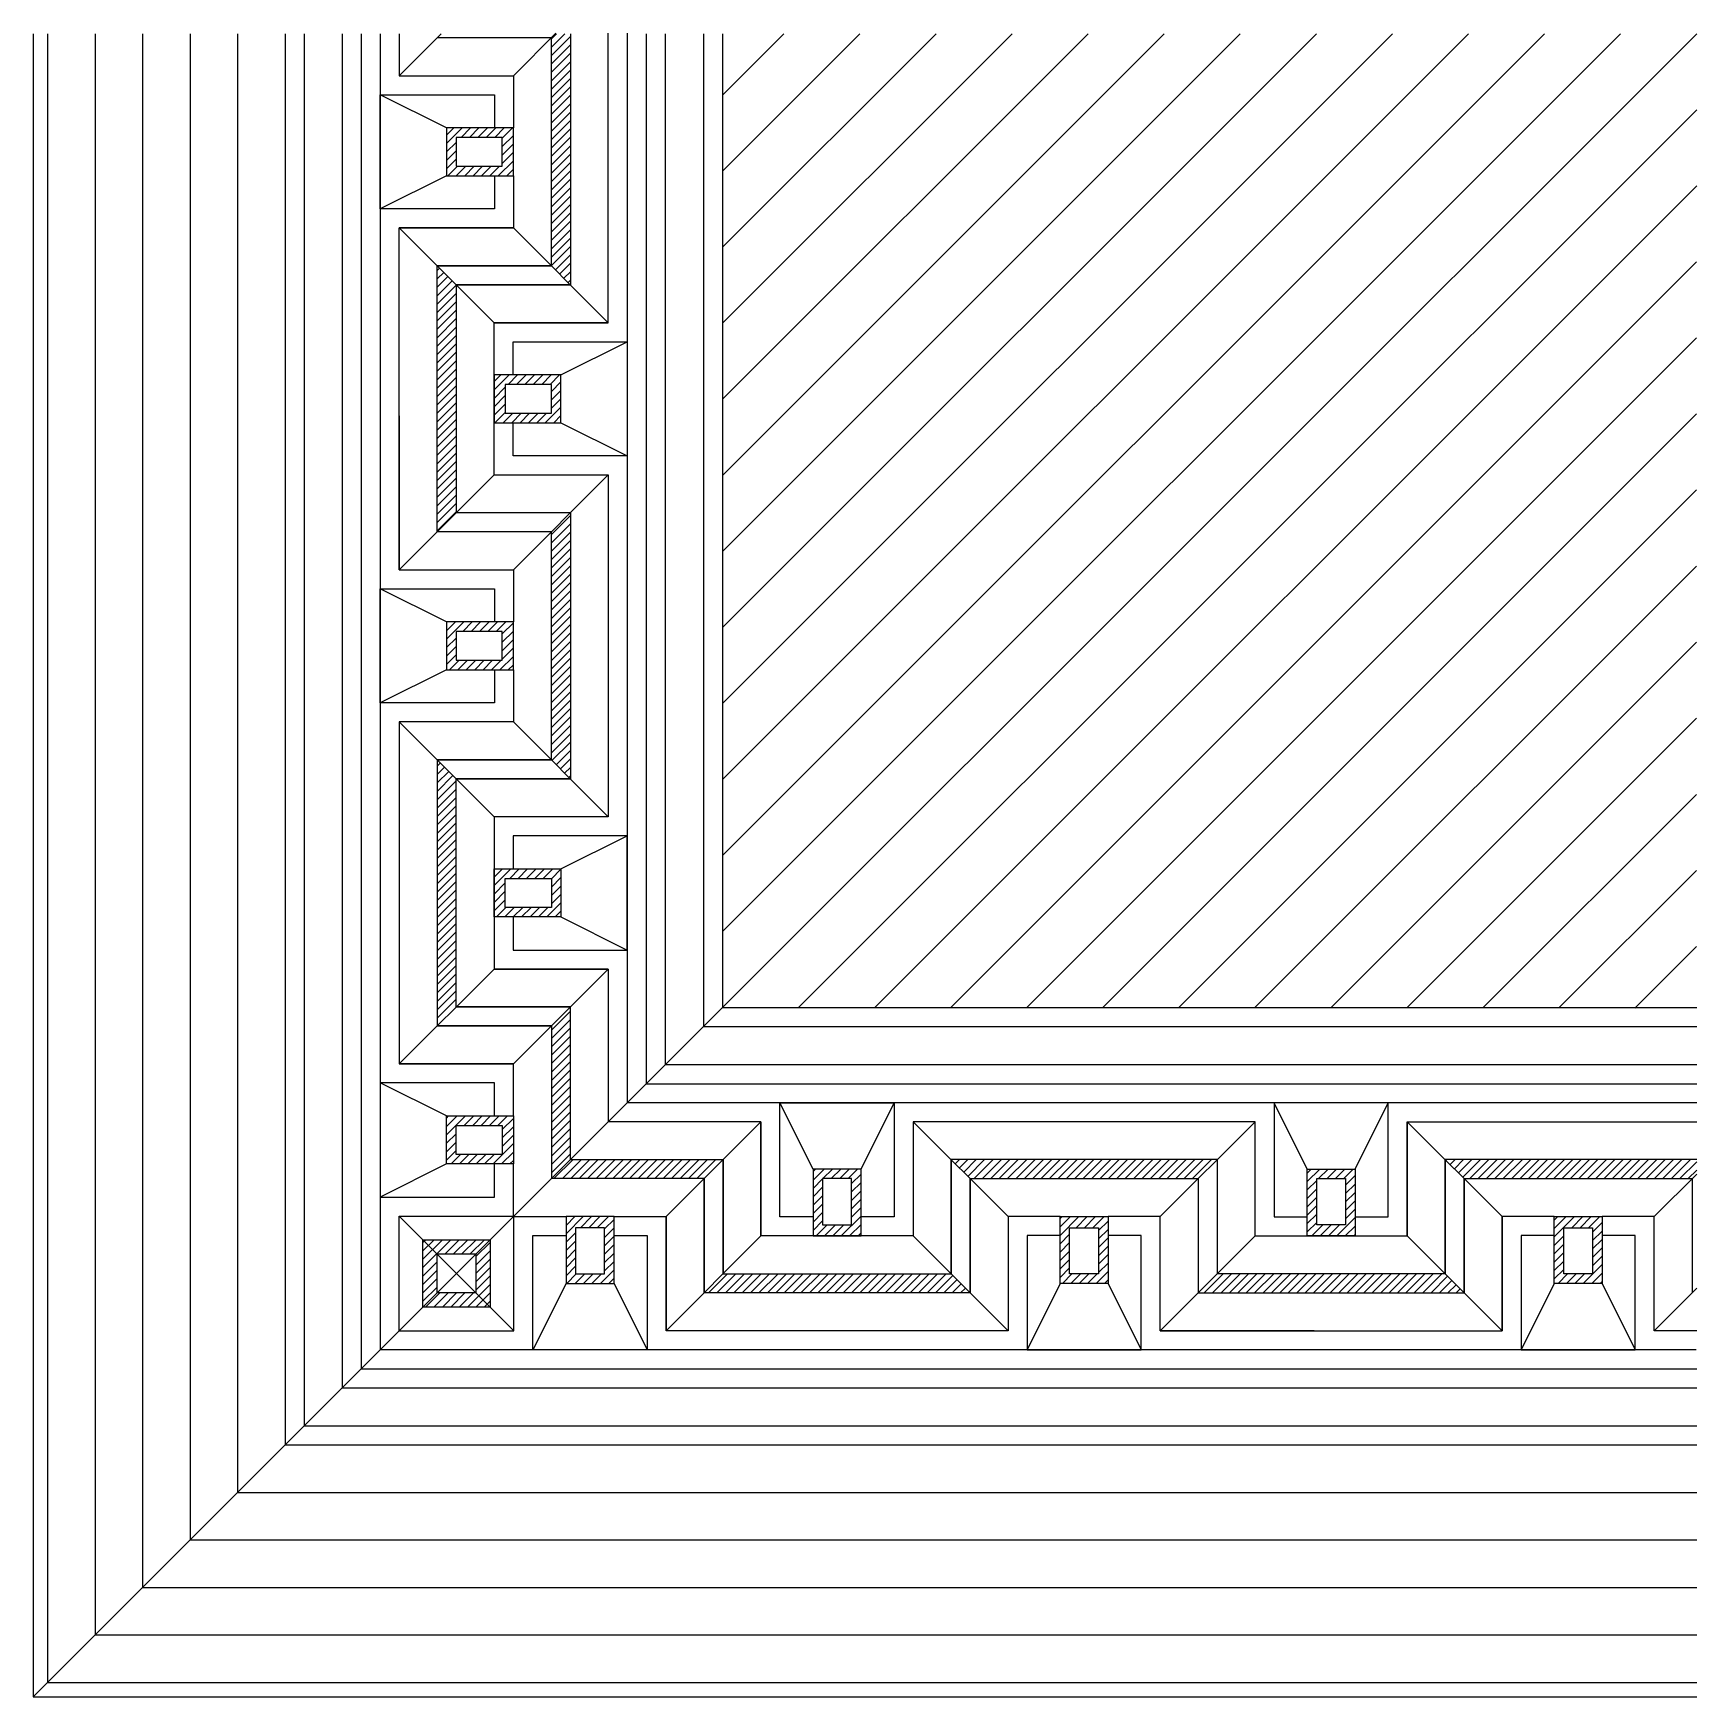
# Model space of a CAD drawing. Extents: x 3158 to 4908, y 2795 to 4545.
import ezdxf

# ---------------------------------------------------------------- set-up
doc = ezdxf.new("R2010")
doc.units = 0
doc.header["$LTSCALE"] = 10
doc.header["$MEASUREMENT"] = 0
for name, color, linetype in [('3', 3, 'CONTINUOUS'), ('4', 4, 'CONTINUOUS'), ('7', 7, 'CONTINUOUS'), ('BH', 3, 'CONTINUOUS')]:
    doc.layers.add(name, color=color, linetype=linetype)
pattern_1 = [(45, (-27582.289, 7743.158), (-4.4194174, 4.4194174), [])]

msp = doc.modelspace()

# ---------------------------------------------------------------- hatches: boundary and pattern name
at = {"layer": 'BH'}
h = msp.add_hatch(dxfattribs=at)
h.set_pattern_fill('ANSI31', color=256, scale=50, style=0)
h.set_pattern_definition(pattern_1)
h.paths.add_polyline_path([(3602.5, 4279.9), (3582.5, 4299.9), (3582.5, 4020.1), (3602.5, 4040.1)])
h.paths.add_polyline_path([(3722.6, 4544.2), (3707, 4544.2), (3702.6, 4539.9), (3702.6, 4300), (3722.6, 4280)])
h = msp.add_hatch(dxfattribs=at)
h.set_pattern_fill('ANSI31', color=256, scale=50, style=0)
h.set_pattern_definition(pattern_1)
h.paths.add_polyline_path([(3662.6, 4394.7), (3662.6, 4445.1), (3592.3, 4445.1), (3592.3, 4394.7)])
h.paths.add_polyline_path([(3602.3, 4404.7), (3602.3, 4435.1), (3650.9, 4435.1), (3650.9, 4404.7)], flags=16)
h.paths.add_polyline_path([(3712.7, 4134.8), (3712.7, 4185.2), (3642.4, 4185.2), (3642.4, 4134.8)])
h.paths.add_polyline_path([(3654.1, 4144.8), (3654.1, 4175.2), (3702.7, 4175.2), (3702.7, 4144.8)], flags=16)
h.paths.add_polyline_path([(3662.6, 3874.9), (3662.6, 3925.3), (3592.3, 3925.3), (3592.3, 3874.9)])
h.paths.add_polyline_path([(3602.3, 3884.9), (3602.3, 3915.3), (3650.9, 3915.3), (3650.9, 3884.9)], flags=16)
h.paths.add_polyline_path([(3642.4, 3665.4), (3642.4, 3614.9), (3712.7, 3614.9), (3712.7, 3665.4)])
h.paths.add_polyline_path([(3702.7, 3655.4), (3702.7, 3624.9), (3654.1, 3624.9), (3654.1, 3655.4)], flags=16)
h = msp.add_hatch(dxfattribs=at)
h.set_pattern_fill('ANSI31', color=256, scale=50, style=0)
h.set_pattern_definition(pattern_1)
h.paths.add_polyline_path([(3582.5, 3500.2), (3602.5, 3520.2), (3602.5, 3760.1), (3582.5, 3780.1)])
h.paths.add_polyline_path([(3722.6, 4040), (3702.6, 4020), (3702.6, 3780.1), (3722.6, 3760.1)])
h = msp.add_hatch(dxfattribs=at)
h.set_pattern_fill('ANSI31', color=256, scale=50, style=0)
h.set_pattern_definition(pattern_1)
h.paths.add_polyline_path([(4907.6, 3359.6), (4643, 3359.6), (4663, 3339.6), (4902.9, 3339.6), (4907.6, 3344.3)])
h.paths.add_polyline_path([(4123.1, 3239.4), (3883.2, 3239.4), (3863.2, 3219.4), (4143.1, 3219.4)])
h.paths.add_polyline_path([(3883.2, 3359.6), (3722.6, 3359.6), (3702.6, 3339.6), (3863.2, 3339.6)])
h.paths.add_polyline_path([(3722.6, 3520.2), (3702.6, 3500.2), (3702.6, 3339.6), (3722.6, 3359.6)])
h = msp.add_hatch(dxfattribs=at)
h.set_pattern_fill('ANSI31', color=256, scale=50, style=0)
h.set_pattern_definition(pattern_1)
h.paths.add_polyline_path([(4237.9, 3299.6), (4237.9, 3229.3), (4288.3, 3229.3), (4288.3, 3299.6)])
h.paths.add_polyline_path([(4278.3, 3287.9), (4278.3, 3239.3), (4247.9, 3239.3), (4247.9, 3287.9)], flags=16)
h.paths.add_polyline_path([(3977.9, 3349.7), (3977.9, 3279.4), (4028.4, 3279.4), (4028.4, 3349.7)])
h.paths.add_polyline_path([(4018.4, 3339.7), (4018.4, 3291.1), (3987.9, 3291.1), (3987.9, 3339.7)], flags=16)
h.paths.add_polyline_path([(3718, 3299.6), (3718, 3229.3), (3768.5, 3229.3), (3768.5, 3299.6)])
h.paths.add_polyline_path([(3758.5, 3287.9), (3758.5, 3239.3), (3728, 3239.3), (3728, 3287.9)], flags=16)
h.paths.add_polyline_path([(3623.3, 3219.4), (3638.3, 3204.4), (3638.3, 3275.3), (3623.3, 3260.3)])
h.paths.add_polyline_path([(3623.3, 3260.3), (3638.3, 3275.3), (3567.5, 3275.3), (3567.5, 3275.2), (3582.4, 3260.3)])
h.paths.add_polyline_path([(3638.3, 3204.4), (3638.3, 3204.4), (3623.3, 3219.4), (3582.5, 3219.4), (3567.5, 3204.5)])
h.paths.add_polyline_path([(3567.5, 3204.5), (3567.5, 3204.5), (3582.5, 3219.4), (3582.5, 3260.2), (3567.5, 3275.2)])
h.paths.add_polyline_path([(3662.6, 3355), (3662.6, 3405.5), (3592.3, 3405.5), (3592.3, 3355)])
h.paths.add_polyline_path([(3650.9, 3365), (3602.3, 3365), (3602.3, 3395.5), (3650.9, 3395.5)], flags=16)
h = msp.add_hatch(dxfattribs=at)
h.set_pattern_fill('ANSI31', color=256, scale=50, style=0)
h.set_pattern_definition(pattern_1)
h.paths.add_polyline_path([(4123.2, 3359.6), (4143.2, 3339.6), (4383, 3339.6), (4403, 3359.6)])
h.paths.add_polyline_path([(4663, 3219.4), (4643, 3239.4), (4403.1, 3239.4), (4383.1, 3219.4)])
h = msp.add_hatch(dxfattribs=at)
h.set_pattern_fill('ANSI31', color=256, scale=50, style=0)
h.set_pattern_definition(pattern_1)
h.paths.add_polyline_path([(4757.7, 3299.6), (4757.7, 3229.3), (4808.1, 3229.3), (4808.1, 3299.6)])
h.paths.add_polyline_path([(4798.1, 3287.9), (4798.1, 3239.3), (4767.7, 3239.3), (4767.7, 3287.9)], flags=16)
h.paths.add_polyline_path([(4497.8, 3349.7), (4497.8, 3279.4), (4548.2, 3279.4), (4548.2, 3349.7)])
h.paths.add_polyline_path([(4538.2, 3339.7), (4538.2, 3291.1), (4507.8, 3291.1), (4507.8, 3339.7)], flags=16)

# ---------------------------------------------------------------- linework, layer by layer
at = {"layer": '3'}
for p, q in [((3542.5, 4544.2), (3542.5, 4499.9)), ((3542.5, 4499.9), (3586.8, 4544.2)), ((3702.6, 4539.9), (3582.4, 4539.9)), ((3662.6, 4499.9), (3707.3, 4544.6)), ((3702.6, 4299.9), (3702.6, 4539.9)), ((3722.6, 4544.2), (3722.6, 4279.9)), ((3762.5, 4240), (3762.5, 4544.6)), ((3882.5, 3759.5), (4667.5, 4544.2)), ((3882.5, 3679.5), (4747.6, 4544.2)), ((3882.5, 3519.5), (4907.6, 4544.2)), ((3882.5, 3599.5), (4827.6, 4544.2)), ((3882.5, 4399.5), (4027.3, 4544.2)), ((3882.5, 4319.5), (4107.3, 4544.2)), ((3882.5, 4239.5), (4187.4, 4544.2)), ((3882.5, 4159.5), (4267.4, 4544.2)), ((3882.5, 3999.5), (4427.4, 4544.2)), ((3882.5, 4079.5), (4347.4, 4544.2)), ((3882.5, 3919.5), (4507.5, 4544.2)), ((3882.5, 3839.5), (4587.5, 4544.2)), ((3882.5, 4479.5), (3947.3, 4544.2)), ((3542.5, 4499.9), (3662.6, 4499.9)), ((3662.6, 4499.9), (3662.6, 4445.1)), ((3592.3, 4445.1), (3522.5, 4479.9)), ((3962.5, 3519.5), (4907.6, 4464.2)), ((3662.6, 4394.7), (3662.6, 4445.1)), ((3592.3, 4394.7), (3522.5, 4359.9)), ((3662.6, 4394.7), (3662.6, 4339.9)), ((4042.5, 3519.4), (4907.6, 4384.2)), ((3542.5, 4339.9), (3662.6, 4339.9)), ((3662.6, 4339.9), (3542.5, 4339.9)), ((3642.4, 4240), (3542.5, 4339.9)), ((3542.5, 3980.1), (3542.5, 4339.9)), ((3762.5, 4240), (3662.7, 4339.9)), ((3702.6, 4299.9), (3582.4, 4299.9)), ((3582.5, 4299.9), (3702.6, 4299.9)), ((3582.5, 4020), (3582.5, 4299.9)), ((4122.5, 3519.4), (4907.5, 4304.1)), ((3722.6, 4279.9), (3602.4, 4279.9)), ((3602.5, 4279.9), (3722.6, 4279.9)), ((3602.5, 4279.9), (3602.5, 4040)), ((3762.5, 4240), (3642.4, 4240)), ((3642.4, 4240), (3762.5, 4240)), ((3642.4, 4185.2), (3642.4, 4240)), ((3642.4, 4080), (3642.4, 4240)), ((3712.7, 4185.2), (3782.5, 4220)), ((4202.5, 3519.4), (4907.5, 4224.1)), ((3642.4, 4185.2), (3642.4, 4134.8)), ((3542.5, 4142), (3542.5, 3980.1)), ((3642.4, 4080), (3642.4, 4134.8)), ((3712.7, 4134.8), (3782.5, 4100)), ((4282.5, 3519.4), (4907.5, 4144.1)), ((3542.5, 3980.1), (3642.4, 4080)), ((3642.4, 4080), (3762.5, 4080)), ((3662.6, 3980.1), (3762.5, 4080)), ((3762.5, 4080), (3762.5, 3720.2)), ((4362.5, 3519.3), (4907.4, 4064.1)), ((3722.6, 4040), (3602.4, 4040)), ((3722.6, 4040), (3722.6, 3760.1)), ((3702.6, 4020), (3582.4, 4020)), ((3702.6, 3780.1), (3702.6, 4020)), ((3542.5, 3980.1), (3662.6, 3980.1)), ((3662.6, 3980.1), (3662.6, 3925.3)), ((4442.5, 3519.3), (4907.4, 3984)), ((3592.3, 3925.3), (3522.5, 3960.1)), ((3662.6, 3874.9), (3662.6, 3925.3)), ((4522.5, 3519.3), (4907.4, 3904)), ((3592.3, 3874.9), (3522.5, 3840.1)), ((3662.6, 3874.9), (3662.6, 3820.1)), ((3542.5, 3820.1), (3642.4, 3720.2)), ((3642.4, 3720.2), (3542.5, 3820.1)), ((3662.6, 3820.1), (3542.5, 3820.1)), ((3542.5, 3820.1), (3542.5, 3460.3)), ((3662.6, 3820.1), (3762.5, 3720.2)), ((3762.5, 3720.2), (3662.7, 3820.1)), ((4602.5, 3519.2), (4907.4, 3824)), ((3702.6, 3780.1), (3582.4, 3780.1)), ((3582.5, 3780.1), (3702.6, 3780.1)), ((3582.5, 3780.1), (3582.5, 3500.2)), ((3722.6, 3760.1), (3602.4, 3760.1)), ((3602.5, 3760.1), (3722.6, 3760.1)), ((3602.5, 3520.2), (3602.5, 3760.1)), ((4682.5, 3519.2), (4907.3, 3743.9)), ((3762.5, 3720.2), (3642.4, 3720.2)), ((3642.4, 3720.2), (3642.4, 3665.4)), ((3762.5, 3720.2), (3642.4, 3720.2)), ((3642.4, 3720.2), (3642.4, 3560.1)), ((3712.7, 3665.4), (3782.5, 3700.2)), ((3642.4, 3614.9), (3642.4, 3665.4)), ((4762.5, 3519.2), (4907.3, 3663.9)), ((3642.4, 3614.9), (3642.4, 3560.1)), ((3712.7, 3614.9), (3782.5, 3580.1)), ((4842.5, 3519.1), (4907.3, 3583.9)), ((3642.4, 3560.1), (3542.5, 3460.3)), ((3642.4, 3560.1), (3762.5, 3560.1)), ((3762.5, 3560.1), (3642.4, 3560.1)), ((3762.5, 3560.1), (3662.7, 3460.3)), ((3722.6, 3520.2), (3602.4, 3520.2)), ((3602.5, 3520.2), (3722.6, 3520.2)), ((3722.6, 3359.6), (3722.6, 3520.2)), ((3882.5, 3519.5), (3802.5, 3439.5)), ((3702.6, 3500.2), (3582.4, 3500.2)), ((3582.5, 3500.2), (3702.6, 3500.2)), ((3702.6, 3500.2), (3702.6, 3339.6)), ((3662.6, 3460.3), (3542.5, 3460.3)), ((3542.5, 3460.3), (3662.6, 3460.3)), ((3662.6, 3405.5), (3662.6, 3460.3)), ((3802.5, 3439.5), (3502.5, 3139.5)), ((3592.3, 3405.5), (3522.5, 3440.3)), ((3977.9, 3349.7), (3943.1, 3419.5)), ((4028.4, 3349.7), (4063.2, 3419.5)), ((4497.8, 3349.7), (4463, 3419.5)), ((4548.2, 3349.7), (4583, 3419.5)), ((3662.6, 3405.5), (3662.6, 3355)), ((3923.1, 3399.5), (3823.3, 3299.7)), ((3923.1, 3399.5), (3923.1, 3279.4)), ((3923.1, 3279.4), (3923.1, 3399.5)), ((4443, 3399.5), (4083.2, 3399.5)), ((4083.2, 3399.5), (4183.1, 3299.7)), ((4183.1, 3299.6), (4083.2, 3399.5)), ((4083.2, 3399.5), (4083.2, 3279.4)), ((4083.2, 3399.5), (4083.2, 3279.4)), ((4343.1, 3299.6), (4443, 3399.5)), ((4443, 3279.4), (4443, 3399.5)), ((4603, 3399.5), (4907.6, 3399.5)), ((4603, 3399.5), (4702.9, 3299.7)), ((4603, 3279.4), (4603, 3399.5)), ((4603, 3399.5), (4603, 3279.4)), ((3592.3, 3355), (3522.5, 3320.2)), ((3662.6, 3300.2), (3662.6, 3355)), ((3722.6, 3359.6), (3883.2, 3359.6)), ((3883.2, 3239.4), (3883.2, 3359.6)), ((3883.2, 3359.6), (3883.2, 3239.4)), ((4123.1, 3359.6), (4123.1, 3239.4)), ((4123.1, 3239.4), (4123.1, 3359.6)), ((4403, 3359.6), (4123.1, 3359.6)), ((4403, 3359.6), (4403, 3239.4)), ((4643, 3359.6), (4643, 3239.4)), ((4643, 3239.4), (4643, 3359.6)), ((4907.6, 3359.6), (4643, 3359.6)), ((4862.9, 3299.6), (4907.6, 3344.3)), ((3863.2, 3339.6), (3702.6, 3339.6)), ((3863.2, 3219.4), (3863.2, 3339.6)), ((3863.2, 3339.6), (3863.2, 3219.4)), ((4143.1, 3339.6), (4143.1, 3219.4)), ((4143.1, 3219.4), (4143.1, 3339.6)), ((4143.1, 3339.6), (4383, 3339.6)), ((4383, 3339.6), (4383, 3219.4)), ((4663, 3339.6), (4663, 3219.4)), ((4663, 3219.4), (4663, 3339.6)), ((4663, 3339.6), (4902.9, 3339.6)), ((4902.9, 3339.6), (4902.9, 3219.4)), ((3542.5, 3300.2), (3602.9, 3239.8)), ((3542.5, 3179.5), (3542.5, 3300.2)), ((3542.5, 3300.2), (3662.6, 3300.2)), ((3662.6, 3300.2), (3662.9, 3299.9)), ((3663.2, 3299.6), (3662.9, 3299.9)), ((3663.2, 3179.5), (3663.2, 3299.6)), ((3663.2, 3299.6), (3718, 3299.6)), ((3768.5, 3299.6), (3718, 3299.6)), ((3768.5, 3299.6), (3823.3, 3299.6)), ((3823.3, 3179.5), (3823.3, 3299.6)), ((3823.3, 3299.6), (3823.3, 3179.5)), ((4183.1, 3299.6), (4183.1, 3179.5)), ((4237.9, 3299.6), (4183.1, 3299.6)), ((4237.9, 3299.6), (4288.3, 3299.6)), ((4343.1, 3299.6), (4288.3, 3299.6)), ((4343.1, 3179.5), (4343.1, 3299.6)), ((4702.9, 3299.6), (4702.9, 3179.5)), ((4702.9, 3179.5), (4702.9, 3299.6)), ((4757.7, 3299.6), (4702.9, 3299.6)), ((4757.7, 3299.6), (4808.1, 3299.6)), ((4862.9, 3299.6), (4808.1, 3299.6)), ((4862.9, 3179.5), (4862.9, 3299.6)), ((3923.1, 3279.4), (3823.3, 3179.5)), ((4083.2, 3279.4), (3923.1, 3279.4)), ((3977.9, 3279.4), (3923.1, 3279.4)), ((3977.9, 3279.4), (4028.4, 3279.4)), ((4083.2, 3279.4), (4028.4, 3279.4)), ((4083.2, 3279.4), (4183.1, 3179.5)), ((4183.1, 3179.5), (4083.2, 3279.3)), ((4343.1, 3179.5), (4443, 3279.3)), ((4443, 3279.4), (4603, 3279.4)), ((4443, 3279.4), (4497.8, 3279.4)), ((4548.2, 3279.4), (4497.8, 3279.4)), ((4548.2, 3279.4), (4603, 3279.4)), ((4603, 3279.4), (4702.9, 3179.5)), ((3663.2, 3179.5), (3602.9, 3239.8)), ((3883.2, 3239.4), (4123.1, 3239.4)), ((4643, 3239.4), (4403, 3239.4)), ((3718, 3229.3), (3683.2, 3159.5)), ((3768.5, 3229.3), (3803.3, 3159.5)), ((4237.9, 3229.3), (4203.1, 3159.5)), ((4288.3, 3229.3), (4323.1, 3159.5)), ((4757.7, 3229.3), (4722.9, 3159.5)), ((4808.1, 3229.3), (4842.9, 3159.5)), ((4862.9, 3179.5), (4907.6, 3224.2)), ((4143.1, 3219.4), (3863.2, 3219.4)), ((4383, 3219.4), (4663, 3219.4)), ((3542.5, 3179.5), (3663.2, 3179.5)), ((4183.1, 3179.5), (3823.3, 3179.5)), ((4505.1, 3179.5), (4343.1, 3179.5)), ((4343.1, 3179.5), (4702.9, 3179.5)), ((4907.6, 3179.5), (4862.9, 3179.5)), ((3502.5, 3139.5), (3157.5, 2794.5))]:
    msp.add_line(p, q, dxfattribs=at)
for points in [[(3172.5, 4544.2), (3172.5, 2809.5), (4907.6, 2809.5)], [(3482.5, 4544.2), (3482.5, 3119.5), (4907.6, 3119.5)], [(3522.5, 4544.2), (3522.5, 3159.5)], [(3782.5, 4544.6), (3782.5, 3419.5)], [(3782.5, 4544.2), (3782.5, 3419.5)], [(3822.5, 4544.2), (3822.5, 3459.5), (4907.6, 3459.5)], [(3862.5, 4544.2), (3862.5, 3499.5), (4907.6, 3499.5)], [(3642.6, 4394.7), (3642.6, 4359.9), (3522.5, 4359.9), (3522.5, 4479.9), (3642.6, 4479.9), (3642.6, 4445.1)], [(3662.6, 4445.1), (3592.3, 4445.1), (3592.3, 4394.7), (3662.6, 4394.7)], [(3662.4, 4185.2), (3662.4, 4220), (3782.5, 4220), (3782.5, 4100), (3662.4, 4100), (3662.4, 4134.8)], [(3642.4, 4134.8), (3712.7, 4134.8), (3712.7, 4185.2), (3642.4, 4185.2)], [(3642.6, 3874.9), (3642.6, 3840.1), (3522.5, 3840.1), (3522.5, 3960.1), (3642.6, 3960.1), (3642.6, 3925.3)], [(3662.6, 3925.3), (3592.3, 3925.3), (3592.3, 3874.9), (3662.6, 3874.9)], [(3662.4, 3614.9), (3662.4, 3580.1), (3782.5, 3580.1), (3782.5, 3700.2), (3662.4, 3700.2), (3662.4, 3665.4)], [(3642.4, 3665.4), (3712.7, 3665.4), (3712.7, 3614.9), (3642.4, 3614.9)], [(3642.4, 3560.1), (3762.5, 3560.1), (3762.5, 3399.5)], [(3642.6, 3405.5), (3642.6, 3440.3), (3522.5, 3440.3), (3522.5, 3320.2), (3642.6, 3320.2), (3642.6, 3355)], [(4907.6, 3419.5), (3782.5, 3419.5)], [(3977.9, 3299.4), (3943.1, 3299.4), (3943.1, 3419.5), (4063.2, 3419.5), (4063.2, 3299.4), (4028.4, 3299.4)], [(4548.2, 3299.4), (4583, 3299.4), (4583, 3419.5), (4463, 3419.5), (4463, 3299.4), (4497.8, 3299.4)], [(3662.6, 3355), (3592.3, 3355), (3592.3, 3405.5), (3662.6, 3405.5)], [(3923.1, 3279.4), (3923.1, 3399.5), (3762.5, 3399.5)], [(4028.4, 3279.4), (4028.4, 3349.7), (3977.9, 3349.7), (3977.9, 3279.4)], [(4497.8, 3279.4), (4497.8, 3349.7), (4548.2, 3349.7), (4548.2, 3279.4)], [(3718, 3299.6), (3718, 3229.3), (3768.5, 3229.3), (3768.5, 3299.6)], [(4288.3, 3299.6), (4288.3, 3229.3), (4237.9, 3229.3), (4237.9, 3299.6)], [(4808.1, 3299.6), (4808.1, 3229.3), (4757.7, 3229.3), (4757.7, 3299.6)], [(3768.5, 3279.6), (3803.3, 3279.6), (3803.3, 3159.5), (3683.2, 3159.5), (3683.2, 3279.6), (3718, 3279.6)], [(4237.9, 3279.6), (4203.1, 3279.6), (4203.1, 3159.5), (4323.1, 3159.5), (4323.1, 3279.6), (4288.3, 3279.6)], [(4757.7, 3279.6), (4722.9, 3279.6), (4722.9, 3159.5), (4842.9, 3159.5), (4842.9, 3279.6), (4808.1, 3279.6)], [(4907.2, 3159.5), (3522.5, 3159.5)]]:
    msp.add_lwpolyline(points, dxfattribs=at)
for points in [[(3650.9, 4404.7), (3650.9, 4435.1), (3602.3, 4435.1), (3602.3, 4404.7)], [(3654.1, 4175.2), (3654.1, 4144.8), (3702.7, 4144.8), (3702.7, 4175.2)], [(3650.9, 3884.9), (3650.9, 3915.3), (3602.3, 3915.3), (3602.3, 3884.9)], [(3654.1, 3624.9), (3654.1, 3655.4), (3702.7, 3655.4), (3702.7, 3624.9)], [(3650.9, 3395.5), (3650.9, 3365), (3602.3, 3365), (3602.3, 3395.5)], [(3987.9, 3291.1), (4018.4, 3291.1), (4018.4, 3339.7), (3987.9, 3339.7)], [(4538.2, 3291.1), (4507.8, 3291.1), (4507.8, 3339.7), (4538.2, 3339.7)], [(3638.3, 3204.4), (3567.5, 3204.5), (3567.5, 3275.3), (3638.3, 3275.3)], [(3758.5, 3287.9), (3728, 3287.9), (3728, 3239.3), (3758.5, 3239.3)], [(4247.9, 3287.9), (4278.3, 3287.9), (4278.3, 3239.3), (4247.9, 3239.3)], [(4767.7, 3287.9), (4798.1, 3287.9), (4798.1, 3239.3), (4767.7, 3239.3)], [(3623.3, 3219.4), (3582.5, 3219.4), (3582.5, 3260.3), (3623.3, 3260.3)]]:
    msp.add_lwpolyline(points, close=True, dxfattribs=at)
at = {"layer": '4'}
for points in [[(3157.5, 4544.2), (3157.5, 2794.5), (4907.6, 2794.5)], [(3502.5, 4544.2), (3502.5, 3139.5), (4907.6, 3139.5)], [(3802.5, 4544.2), (3802.5, 3439.5), (4907.6, 3439.5)], [(3882.5, 4544.2), (3882.5, 3519.5), (4907.6, 3519.5)]]:
    msp.add_lwpolyline(points, dxfattribs=at)
at = {"layer": '7'}
for points in [[(3222.5, 4544.2), (3222.5, 2859.5), (4907.6, 2859.5)], [(3272.5, 4544.2), (3272.5, 2909.5), (4907.6, 2909.5)], [(3322.5, 4544.2), (3322.5, 2959.5), (4907.6, 2959.5)], [(3372.5, 4544.2), (3372.5, 3009.5), (4907.6, 3009.5)], [(3422.5, 4544.2), (3422.5, 3059.5), (4907.6, 3059.5)], [(3442.5, 4544.2), (3442.5, 3079.5), (4907.6, 3079.5)]]:
    msp.add_lwpolyline(points, dxfattribs=at)

doc.saveas('drawing.dxf')
